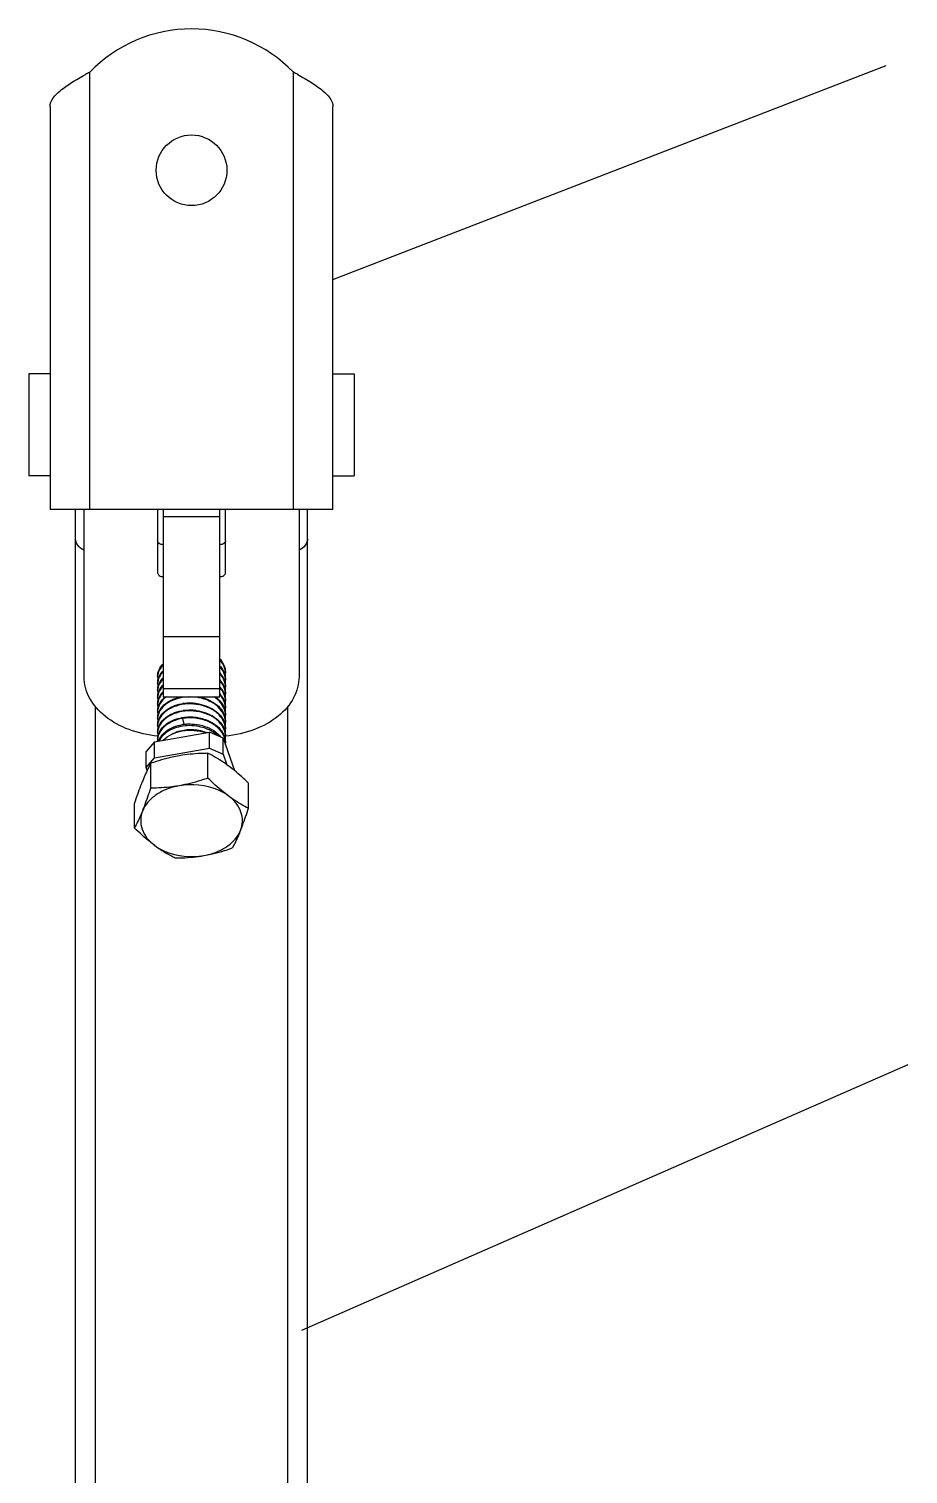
# Model space of a CAD drawing. Extents: x 1725261 to 1937680, y 860327 to 1571294.
# Drawn here: x 1828566 to 1829949, y 1230156 to 1232429 of the extents above; entities that cross this region are included whole.
import ezdxf

# ---------------------------------------------------------------- set-up
doc = ezdxf.new("R2010")
doc.units = 0
doc.header["$LTSCALE"] = 1000
doc.header["$MEASUREMENT"] = 0
doc.layers.add('W_DIM', color=4, linetype='Continuous')
doc.styles.get("Standard").update_dxf_attribs({"font": 'gbenor.shx', "bigfont": 'gbcbig.shx'})
doc.dimstyles.get("Standard").update_dxf_attribs({"dimtxt": 0.18, "dimasz": 0.18, "dimexe": 0.18, "dimexo": 0.0625, "dimgap": 0.09, "dimtad": 0, "dimtih": 1, "dimtoh": 1, "dimdec": 4, "dimzin": 0, "dimdsep": 46, "dimtxsty": 'Standard', "dimcen": 0.09, "dimadec": 0, "dimazin": 0, "dimtfac": 1, "dimtdec": 4, "dimtofl": 0, "dimtmove": 0, "dimatfit": 3, "dimfxl": 0, "dimtolj": 1, "dimtzin": 0, "dimarcsym": 0})

msp = doc.modelspace()

# ---------------------------------------------------------------- linework, layer by layer
at = {"linetype": 'Continuous'}
for p, q in [((1828661.8, 1231673), (1828661.8, 1232361.2)), ((1828982.1, 1231673), (1828982.1, 1232361.2)), ((1828599.5, 1232306.8), (1828599.5, 1231673)), ((1829044.4, 1231673), (1829044.4, 1232306.8)), ((1828599.5, 1231886.6), (1828566.2, 1231886.6)), ((1829044.4, 1231886.6), (1829077.8, 1231886.6)), ((1828599.5, 1231726.4), (1828566.2, 1231726.4)), ((1829044.4, 1231726.4), (1829077.8, 1231726.4)), ((1829044.4, 1231673), (1828599.5, 1231673)), ((1828639.6, 1228876.4), (1828639.6, 1231673)), ((1828652.9, 1231410.1), (1828652.9, 1231673)), ((1828768.6, 1231673), (1828768.6, 1231573.7)), ((1828777.5, 1231673), (1828777.5, 1231378.2)), ((1828866.5, 1231378.2), (1828866.5, 1231673)), ((1828875.4, 1231573.7), (1828875.4, 1231673)), ((1828991, 1231673), (1828991, 1231410.1)), ((1829004.4, 1228876.4), (1829004.4, 1231673)), ((1828777.5, 1231662.2), (1828866.5, 1231662.2)), ((1828777.5, 1231473.5), (1828866.5, 1231473.5)), ((1828777.5, 1231391.3), (1828866.5, 1231391.3)), ((1828777.5, 1231378.2), (1828866.5, 1231378.2)), ((1828670.7, 1229007.9), (1828670.7, 1231363.5)), ((1828973.2, 1229007.9), (1828973.2, 1231363.5)), ((1828807.6, 1231344.4), (1828809.9, 1231335.2)), ((1828763.6, 1231307.6), (1828850, 1231322.7)), ((1828871.5, 1231313.5), (1828850, 1231322.7)), ((1828850, 1231297.5), (1828850, 1231322.7)), ((1828871.5, 1231313.5), (1828889.4, 1231262.5)), ((1828871.5, 1231288.3), (1828871.5, 1231313.5)), ((1828763.6, 1231307.6), (1828750.6, 1231292.4)), ((1828750.6, 1231267.2), (1828750.6, 1231292.4)), ((1828763.6, 1231282.4), (1828763.6, 1231307.6)), ((1828763.6, 1231282.4), (1828850, 1231297.5)), ((1828847.6, 1231250.5), (1828847.6, 1231289.6)), ((1828850, 1231297.5), (1828871.5, 1231288.3)), ((1828871.5, 1231288.3), (1828877.3, 1231271.7)), ((1828750.6, 1231267.2), (1828763.6, 1231282.4)), ((1828752.2, 1231262.7), (1828750.6, 1231267.2)), ((1828757.9, 1231234.8), (1828757.9, 1231273.9)), ((1828911.7, 1231203.4), (1828911.7, 1231242.4)), ((1828732.2, 1231172), (1828732.2, 1231211))]:
    msp.add_line(p, q, dxfattribs=at)
for p, q in [((1828566.2, 1231886.6), (1828566.2, 1231726.4)), ((1829077.8, 1231886.6), (1829077.8, 1231726.4))]:
    msp.add_line(p, q)
msp.add_circle((1828822, 1232206.9), 55.6, dxfattribs=at)
for centre, radius, start, end in [((1828822, 1232206.9), 222.4, 43.9455, 136.0545), ((1828828.1, 1232048.5), 354.2, 117.9978, 119.2622), ((1828815.9, 1232048.5), 354.2, 60.7378, 62.0022), ((1828835.7, 1231410.8), 41.2, 39.7045, 41.528), ((1828835.3, 1231409.1), 41.7, 41.2696, 41.5925), ((1828843.7, 1231414.3), 31.7, 18.4603, 20.6754), ((1828844.3, 1231415.9), 31.1, 15.9619, 18.4588), ((1828792.9, 1231409.4), 24.3, 176.7735, 180.0108), ((1828793.2, 1231409.4), 24.6, 180.0526, 191.0446), ((1828792.9, 1231398.4), 24.3, 176.7894, 180.0075), ((1828803.5, 1231393.7), 36.6, 135.4665, 138.8015), ((1828803.5, 1231382.7), 36.6, 135.4871, 138.7938), ((1828843.7, 1231403.3), 31.7, 18.4602, 20.6744), ((1828843.7, 1231392.3), 31.7, 18.4602, 20.6742), ((1828844.3, 1231404.9), 31.1, 15.9611, 18.4587), ((1828844.3, 1231393.9), 31.1, 15.9615, 18.4587), ((1828845.9, 1231414.9), 29.5, 350.0725, 359.9827), ((1828845.9, 1231403.9), 29.5, 350.1241, 359.9724), ((1828846.1, 1231414.9), 29.3, 2.6981, 5.2477), ((1828846.1, 1231414.9), 29.2, 0.008, 2.6973), ((1828846.1, 1231403.9), 29.2, 359.9975, 2.695), ((1828793.1, 1231398.4), 24.5, 180.049, 190.9977), ((1828792.9, 1231387.3), 24.3, 176.785, 179.9983), ((1828793.2, 1231387.4), 24.6, 180.0405, 191.0531), ((1828792.9, 1231376.3), 24.3, 176.7769, 180.0081), ((1828803.5, 1231371.7), 36.6, 135.4659, 138.8093), ((1828803.5, 1231360.7), 36.6, 135.4702, 138.7951), ((1828804.3, 1231349), 37.7, 132.2645, 138.752), ((1828806.6, 1231346.5), 41.1, 129.2284, 132.3075), ((1828836, 1231367), 40.8, 38.3867, 41.6033), ((1828835.6, 1231365.3), 41.3, 39.969, 41.5624), ((1828836.1, 1231354.7), 40.6, 37.6353, 41.5837), ((1828843.7, 1231381.3), 31.7, 18.4603, 20.6751), ((1828843.7, 1231370.3), 31.7, 18.4602, 20.6743), ((1828844.3, 1231382.9), 31.1, 15.9624, 18.4588), ((1828844.3, 1231371.8), 31.1, 15.9612, 18.4587), ((1828845.9, 1231392.9), 29.5, 350.1633, 359.9862), ((1828845.9, 1231381.9), 29.5, 350.0816, 359.9797), ((1828846.1, 1231381.8), 29.3, 2.6985, 5.2581), ((1828846.1, 1231392.9), 29.2, 0.011, 2.6839), ((1828846.1, 1231381.8), 29.2, 0.005, 2.6978), ((1828793.1, 1231376.4), 24.5, 180.0497, 191.0016), ((1828792.9, 1231365.3), 24.3, 176.7867, 180.0021), ((1828793.1, 1231365.3), 24.5, 180.0437, 191.0051), ((1828792.9, 1231354.3), 24.3, 176.7795, 180.0015), ((1828793.2, 1231354.3), 24.6, 180.0437, 191.062), ((1828819.1, 1231309.8), 59.1, 98.9818, 101.0323), ((1828819.1, 1231298.5), 59.4, 99.0333, 99.9567), ((1828819.6, 1231294.7), 63.2, 82.211, 82.5185), ((1828843.7, 1231359.3), 31.7, 18.4602, 20.6747), ((1828843.7, 1231348.3), 31.7, 18.4603, 20.6749), ((1828844.3, 1231360.8), 31.1, 15.9616, 18.4587), ((1828844.3, 1231349.8), 31.1, 15.9612, 18.4587), ((1828845.9, 1231370.8), 29.5, 350.141, 359.976), ((1828845.9, 1231359.8), 29.5, 350.0747, 359.9827), ((1828846.1, 1231359.8), 29.3, 2.6886, 5.2518), ((1828846.1, 1231370.8), 29.2, 0.0011, 2.692), ((1828846.1, 1231359.8), 29.2, 0.008, 2.6878), ((1828792.9, 1231343.3), 24.3, 176.7801, 180.0075), ((1828793.1, 1231343.3), 24.5, 180.049, 190.9954), ((1828792.9, 1231332.3), 24.3, 176.7856, 179.9966), ((1828793.1, 1231332.3), 24.5, 180.0384, 191.0179), ((1828819.2, 1231264), 71.7, 97.4386, 99.2614), ((1828819, 1231277.3), 58.5, 100.5055, 101.18), ((1828819.1, 1231276.8), 59.1, 98.9052, 100.5042), ((1828843.7, 1231337.3), 31.7, 18.4602, 20.6741), ((1828843.7, 1231326.2), 31.7, 18.4602, 20.6754), ((1828844.1, 1231338.8), 31.3, 18.117, 18.456), ((1828844.3, 1231327.8), 31.1, 15.9619, 18.4587), ((1828844.3, 1231338.8), 31.1, 15.9641, 18.119), ((1828845.9, 1231337.8), 29.5, 350.1504, 359.9814), ((1828845.9, 1231348.8), 29.5, 350.395, 359.9755), ((1828846.1, 1231348.8), 29.2, 0.0004, 2.6959), ((1828846.1, 1231337.8), 29.2, 0.0063, 2.6857), ((1828792.9, 1231321.3), 24.3, 176.7743, 180.0077), ((1828793.2, 1231321.3), 24.6, 180.0498, 191.0645), ((1828792.9, 1231310.3), 24.3, 176.7845, 184.2112), ((1828843.7, 1231315.2), 31.7, 18.4602, 20.6746), ((1828843.6, 1231304.1), 31.8, 18.4202, 20.7394), ((1828844.3, 1231316.8), 31.1, 15.9611, 18.4587), ((1828844.3, 1231305.8), 31.1, 15.8298, 18.459), ((1828845.9, 1231326.8), 29.5, 350.0711, 359.9827), ((1828845.9, 1231315.8), 29.5, 350.1078, 359.9722), ((1828846.1, 1231326.8), 29.3, 2.6938, 5.2451), ((1828846.1, 1231326.8), 29.2, 0.008, 2.693), ((1828846.1, 1231315.8), 29.2, 359.9973, 2.6949), ((1828845.9, 1231304.7), 29.4, 2.8574, 5.2194), ((1828846, 1231304.7), 29.4, 0.0081, 2.8567), ((1828845.9, 1231304.7), 29.4, 356.5315, 0.0065)]:
    msp.add_arc(centre, radius, start, end, dxfattribs=at)
for points, knots in [([(1828599.5, 1232306.8), (1828599.5, 1232316.8), (1828613.2, 1232331.7), (1828633.9, 1232345.5), (1828647.7, 1232353.4), (1828655, 1232357.5)], [0, 0, 0, 0, 0.388881, 0.673899, 1, 1, 1, 1]), ([(1828989, 1232357.5), (1828996.3, 1232353.4), (1829010, 1232345.5), (1829030.7, 1232331.7), (1829044.4, 1232316.8), (1829044.4, 1232306.8)], [0, 0, 0, 0, 0.326101, 0.611119, 1, 1, 1, 1]), ([(1828652.8, 1231609.2), (1828649.1, 1231611), (1828642.6, 1231615.8), (1828639.6, 1231623.6), (1828639.6, 1231627.2)], [0, 0, 0, 0, 0.538137, 1, 1, 1, 1]), ([(1829004.4, 1231627.2), (1829004.4, 1231623.6), (1829001.4, 1231615.8), (1828994.9, 1231611), (1828991.1, 1231609.2)], [0, 0, 0, 0, 0.461863, 1, 1, 1, 1]), ([(1828777.5, 1231617.8), (1828775.3, 1231617.8), (1828771.3, 1231618.6), (1828768.6, 1231622.3), (1828768.6, 1231624)], [0, 0, 0, 0, 0.559761, 1, 1, 1, 1]), ([(1828875.4, 1231624), (1828875.4, 1231622.3), (1828872.7, 1231618.6), (1828868.7, 1231617.8), (1828866.5, 1231617.8)], [0, 0, 0, 0, 0.440239, 1, 1, 1, 1]), ([(1828768.6, 1231573.7), (1828768.6, 1231572), (1828771.3, 1231568.3), (1828775.3, 1231567.4), (1828777.5, 1231567.4)], [0, 0, 0, 0, 0.440239, 1, 1, 1, 1]), ([(1828866.5, 1231567.4), (1828868.7, 1231567.4), (1828872.7, 1231568.3), (1828875.4, 1231572), (1828875.4, 1231573.7)], [0, 0, 0, 0, 0.559761, 1, 1, 1, 1]), ([(1828768.6, 1231410.7), (1828768.6, 1231414.3), (1828770.3, 1231421.7), (1828774.7, 1231427.7), (1828777.4, 1231430.4)], [0, 0, 0, 0, 0.479607, 1, 1, 1, 1]), ([(1828777.4, 1231429.1), (1828774.9, 1231426.5), (1828770.7, 1231420.9), (1828768.8, 1231414), (1828768.6, 1231410.7)], [0, 0, 0, 0, 0.520009, 1, 1, 1, 1]), ([(1828866.5, 1231427.1), (1828867.4, 1231426.1), (1828870.4, 1231422.4), (1828872.7, 1231418.1), (1828873.8, 1231414.7)], [0, 0, 0, 0, 0.25985, 1, 1, 1, 1]), ([(1828873.4, 1231414.5), (1828873, 1231415.5), (1828871.3, 1231419.5), (1828868.7, 1231423.2), (1828866.5, 1231425.7)], [0, 0, 0, 0, 0.242549, 1, 1, 1, 1]), ([(1828873.4, 1231425.5), (1828873, 1231426.5), (1828871.3, 1231430.5), (1828868.8, 1231434.1), (1828866.6, 1231436.6)], [0, 0, 0, 0, 0.242679, 1, 1, 1, 1]), ([(1828867.4, 1231437.1), (1828868.1, 1231436.2), (1828870.7, 1231432.8), (1828872.8, 1231428.8), (1828873.8, 1231425.7)], [0, 0, 0, 0, 0.25881, 1, 1, 1, 1]), ([(1828769.2, 1231316.5), (1828753.7, 1231318), (1828724.1, 1231324.4), (1828686, 1231344.9), (1828659.6, 1231374.3), (1828652.9, 1231398.7), (1828652.9, 1231410.1)], [0, 0, 0, 0, 0.288185, 0.553327, 0.788006, 1, 1, 1, 1]), ([(1828777.4, 1231418.1), (1828774.8, 1231415.5), (1828770.7, 1231409.9), (1828768.8, 1231403), (1828768.6, 1231399.7)], [0, 0, 0, 0, 0.519993, 1, 1, 1, 1]), ([(1828768.6, 1231399.7), (1828768.6, 1231402.9), (1828770, 1231409.6), (1828773.7, 1231415.3), (1828775.9, 1231417.9)], [0, 0, 0, 0, 0.482588, 1, 1, 1, 1]), ([(1828777.4, 1231407.1), (1828774.9, 1231404.5), (1828770.7, 1231398.9), (1828768.8, 1231392), (1828768.6, 1231388.7)], [0, 0, 0, 0, 0.52002, 1, 1, 1, 1]), ([(1828768.6, 1231388.7), (1828768.6, 1231391.9), (1828770, 1231398.6), (1828773.7, 1231404.3), (1828775.9, 1231406.9)], [0, 0, 0, 0, 0.482583, 1, 1, 1, 1]), ([(1828866.5, 1231416.1), (1828867.3, 1231415.2), (1828870.4, 1231411.4), (1828872.7, 1231407.1), (1828873.8, 1231403.7)], [0, 0, 0, 0, 0.25988, 1, 1, 1, 1]), ([(1828873.4, 1231403.5), (1828873, 1231404.5), (1828871.3, 1231408.5), (1828868.7, 1231412.2), (1828866.5, 1231414.7)], [0, 0, 0, 0, 0.242552, 1, 1, 1, 1]), ([(1828866.5, 1231405.1), (1828867.3, 1231404.1), (1828870.4, 1231400.4), (1828872.7, 1231396.1), (1828873.8, 1231392.7)], [0, 0, 0, 0, 0.259876, 1, 1, 1, 1]), ([(1828873.4, 1231392.5), (1828873, 1231393.5), (1828871.3, 1231397.5), (1828868.7, 1231401.2), (1828866.5, 1231403.7)], [0, 0, 0, 0, 0.242544, 1, 1, 1, 1]), ([(1828991, 1231410.1), (1828991, 1231398.7), (1828984.4, 1231374.4), (1828958.1, 1231345.1), (1828920.3, 1231324.6), (1828890.8, 1231318.1), (1828875.3, 1231316.6)], [0, 0, 0, 0, 0.212085, 0.446759, 0.711828, 1, 1, 1, 1]), ([(1828777.4, 1231396), (1828774.9, 1231393.5), (1828770.7, 1231387.8), (1828768.8, 1231381), (1828768.6, 1231377.7)], [0, 0, 0, 0, 0.520002, 1, 1, 1, 1]), ([(1828768.6, 1231377.7), (1828768.6, 1231380.9), (1828770, 1231387.6), (1828773.7, 1231393.3), (1828775.9, 1231395.9)], [0, 0, 0, 0, 0.482587, 1, 1, 1, 1]), ([(1828777.4, 1231385), (1828774.8, 1231382.5), (1828770.7, 1231376.8), (1828768.8, 1231370), (1828768.6, 1231366.7)], [0, 0, 0, 0, 0.520001, 1, 1, 1, 1]), ([(1828768.6, 1231366.7), (1828768.6, 1231369.9), (1828770, 1231376.6), (1828773.7, 1231382.3), (1828775.9, 1231384.8)], [0, 0, 0, 0, 0.482586, 1, 1, 1, 1]), ([(1828782.4, 1231378.3), (1828778.5, 1231375.5), (1828771.9, 1231368.9), (1828768.9, 1231359.9), (1828768.6, 1231355.7)], [0, 0, 0, 0, 0.52908, 1, 1, 1, 1]), ([(1828817.1, 1231378.3), (1828810.8, 1231378.1), (1828798.9, 1231376.2), (1828783.3, 1231369.1), (1828772.2, 1231358.4), (1828768.9, 1231349.1), (1828768.6, 1231344.7)], [0, 0, 0, 0, 0.291873, 0.559175, 0.79302, 1, 1, 1, 1]), ([(1828775.9, 1231362.8), (1828777.6, 1231364.8), (1828785.9, 1231372.4), (1828797, 1231376.7), (1828805.5, 1231378.4)], [0, 0, 0, 0, 0.228177, 1, 1, 1, 1]), ([(1828873.4, 1231348.4), (1828871.7, 1231352.8), (1828866.2, 1231361.3), (1828853.5, 1231370.8), (1828837.7, 1231376.8), (1828826.2, 1231378.3), (1828820.3, 1231378.3)], [0, 0, 0, 0, 0.218898, 0.461373, 0.725247, 1, 1, 1, 1]), ([(1828833.7, 1231378.4), (1828838.4, 1231377.5), (1828847.4, 1231374.8), (1828859.4, 1231368.2), (1828868.6, 1231359.5), (1828872.6, 1231352.3), (1828873.8, 1231348.7)], [0, 0, 0, 0, 0.276521, 0.537648, 0.778453, 1, 1, 1, 1]), ([(1828873.4, 1231359.5), (1828872, 1231363.2), (1828867.6, 1231370.4), (1828861.3, 1231375.9), (1828857.7, 1231378.3)], [0, 0, 0, 0, 0.478395, 1, 1, 1, 1]), ([(1828859.7, 1231378.3), (1828863, 1231375.8), (1828868.7, 1231370.3), (1828872.6, 1231363.3), (1828873.8, 1231359.7)], [0, 0, 0, 0, 0.520421, 1, 1, 1, 1]), ([(1828866.5, 1231383.1), (1828867.3, 1231382.1), (1828870.4, 1231378.4), (1828872.7, 1231374.1), (1828873.8, 1231370.7)], [0, 0, 0, 0, 0.259878, 1, 1, 1, 1]), ([(1828873.4, 1231381.5), (1828873.1, 1231382.4), (1828871.5, 1231386.1), (1828869.2, 1231389.5), (1828867.3, 1231391.8)], [0, 0, 0, 0, 0.243219, 1, 1, 1, 1]), ([(1828868, 1231392.3), (1828868.6, 1231391.5), (1828871, 1231388.2), (1828872.9, 1231384.5), (1828873.8, 1231381.7)], [0, 0, 0, 0, 0.258068, 1, 1, 1, 1]), ([(1828873.4, 1231370.5), (1828873.1, 1231371.3), (1828871.7, 1231374.5), (1828869.9, 1231377.4), (1828868.3, 1231379.5)], [0, 0, 0, 0, 0.244171, 1, 1, 1, 1]), ([(1828768.6, 1231355.7), (1828768.6, 1231358.9), (1828770, 1231365.6), (1828773.7, 1231371.3), (1828775.9, 1231373.8)], [0, 0, 0, 0, 0.482585, 1, 1, 1, 1]), ([(1828873.4, 1231337.4), (1828871.6, 1231342.1), (1828865.5, 1231351.2), (1828851.6, 1231360.8), (1828834.4, 1231366.6), (1828815.9, 1231368), (1828798, 1231364.9), (1828782.8, 1231357.7), (1828772, 1231347.1), (1828768.9, 1231338), (1828768.6, 1231333.7)], [0, 0, 0, 0, 0.114222, 0.241564, 0.380183, 0.523375, 0.662466, 0.789658, 0.901085, 1, 1, 1, 1]), ([(1828768.6, 1231344.7), (1828768.6, 1231347.9), (1828770, 1231354.6), (1828773.7, 1231360.2), (1828775.9, 1231362.8)], [0, 0, 0, 0, 0.482588, 1, 1, 1, 1]), ([(1828873.4, 1231326.4), (1828871.6, 1231331.1), (1828865.5, 1231340.2), (1828851.6, 1231349.8), (1828834.4, 1231355.6), (1828815.9, 1231357), (1828798, 1231353.9), (1828782.9, 1231346.7), (1828772, 1231336.1), (1828768.9, 1231327), (1828768.6, 1231322.7)], [0, 0, 0, 0, 0.11422, 0.241557, 0.38018, 0.523371, 0.662464, 0.789655, 0.901082, 1, 1, 1, 1]), ([(1828775.9, 1231351.8), (1828781.8, 1231358.5), (1828795, 1231365.7), (1828814, 1231369), (1828829.6, 1231368.6), (1828844.6, 1231364.9), (1828857.8, 1231358.4), (1828868.1, 1231349.2), (1828872.5, 1231341.6), (1828873.8, 1231337.7)], [0, 0, 0, 0, 0.235001, 0.369196, 0.507414, 0.643709, 0.772807, 0.891505, 1, 1, 1, 1]), ([(1828775.9, 1231340.8), (1828781.8, 1231347.5), (1828795, 1231354.7), (1828814, 1231358), (1828829.6, 1231357.6), (1828844.6, 1231353.9), (1828857.8, 1231347.3), (1828868.1, 1231338.2), (1828872.5, 1231330.6), (1828873.8, 1231326.6)], [0, 0, 0, 0, 0.234995, 0.369193, 0.507415, 0.643708, 0.772808, 0.891506, 1, 1, 1, 1]), ([(1828809.8, 1231368.2), (1828811.7, 1231368.5), (1828819.4, 1231369.3), (1828827.3, 1231368.7), (1828833, 1231367.5)], [0, 0, 0, 0, 0.247797, 1, 1, 1, 1]), ([(1828809.8, 1231357.2), (1828811.3, 1231357.4), (1828817.2, 1231358.1), (1828823.3, 1231358), (1828827.8, 1231357.4)], [0, 0, 0, 0, 0.247252, 1, 1, 1, 1]), ([(1828768.6, 1231333.7), (1828768.6, 1231336.9), (1828770, 1231343.6), (1828773.7, 1231349.2), (1828775.9, 1231351.8)], [0, 0, 0, 0, 0.482586, 1, 1, 1, 1]), ([(1828807.6, 1231344.4), (1828802.4, 1231343.5), (1828792.6, 1231340.8), (1828780.1, 1231333.4), (1828771.4, 1231323.5), (1828768.9, 1231315.5), (1828768.6, 1231311.6)], [0, 0, 0, 0, 0.290521, 0.554658, 0.788516, 1, 1, 1, 1]), ([(1828768.6, 1231322.7), (1828768.6, 1231325.9), (1828770, 1231332.5), (1828773.7, 1231338.2), (1828775.9, 1231340.8)], [0, 0, 0, 0, 0.482586, 1, 1, 1, 1]), ([(1828863.4, 1231317.1), (1828856.9, 1231323.2), (1828844.3, 1231329.7), (1828826.1, 1231333.2), (1828811.8, 1231333.2), (1828798.2, 1231330.5), (1828783.2, 1231324.2), (1828773.9, 1231315.6), (1828770.9, 1231308.9)], [0, 0, 0, 0, 0.255096, 0.39268, 0.530602, 0.663916, 0.788307, 1, 1, 1, 1]), ([(1828775.9, 1231329.8), (1828777.7, 1231331.8), (1828786.5, 1231339.9), (1828798.3, 1231344.2), (1828807.4, 1231345.7)], [0, 0, 0, 0, 0.22749, 1, 1, 1, 1]), ([(1828775.9, 1231318.8), (1828777.7, 1231320.8), (1828786.6, 1231328.9), (1828798.5, 1231333.2), (1828807.6, 1231334.7)], [0, 0, 0, 0, 0.227377, 1, 1, 1, 1]), ([(1828806.5, 1231345.5), (1828808.7, 1231346), (1828817.9, 1231347.5), (1828827.4, 1231346.8), (1828834.2, 1231345.2)], [0, 0, 0, 0, 0.246468, 1, 1, 1, 1]), ([(1828807.4, 1231345.7), (1828814.3, 1231346.9), (1828828.6, 1231347.1), (1828848.6, 1231341.8), (1828865, 1231331.4), (1828872, 1231321), (1828873.8, 1231315.6)], [0, 0, 0, 0, 0.271171, 0.538307, 0.783282, 1, 1, 1, 1]), ([(1828873.4, 1231315.4), (1828871.4, 1231320.6), (1828864.2, 1231330.6), (1828848, 1231340.7), (1828828.4, 1231345.7), (1828814.5, 1231345.5), (1828807.6, 1231344.4)], [0, 0, 0, 0, 0.217951, 0.46337, 0.729831, 1, 1, 1, 1]), ([(1828809.9, 1231335.1), (1828820.9, 1231336.5), (1828842.7, 1231334.7), (1828861.9, 1231323), (1828868.1, 1231315.1)], [0, 0, 0, 0, 0.526254, 1, 1, 1, 1]), ([(1828809.9, 1231335.2), (1828811.9, 1231335.5), (1828819.8, 1231336.3), (1828827.9, 1231335.6), (1828833.8, 1231334.3)], [0, 0, 0, 0, 0.247915, 1, 1, 1, 1]), ([(1828768.6, 1231311.6), (1828768.6, 1231314.8), (1828770, 1231321.5), (1828773.7, 1231327.2), (1828775.9, 1231329.8)], [0, 0, 0, 0, 0.482589, 1, 1, 1, 1]), ([(1828770, 1231308.8), (1828770.3, 1231309.7), (1828771.7, 1231313.3), (1828774, 1231316.6), (1828775.9, 1231318.8)], [0, 0, 0, 0, 0.241445, 1, 1, 1, 1]), ([(1828777.2, 1231310.1), (1828784.9, 1231318.1), (1828802.4, 1231325.5), (1828826.1, 1231326.4), (1828838.6, 1231323.9), (1828844.5, 1231321.8)], [0, 0, 0, 0, 0.470214, 0.736055, 1, 1, 1, 1]), ([(1828792.6, 1231320.5), (1828796.4, 1231322.6), (1828813.4, 1231328.8), (1828833.1, 1231327.4), (1828845.8, 1231322.1)], [0, 0, 0, 0, 0.239303, 1, 1, 1, 1]), ([(1828847.6, 1231289.6), (1828843.9, 1231289.5), (1828828.9, 1231289.2), (1828813.9, 1231287.7), (1828802.8, 1231285.8)], [0, 0, 0, 0, 0.246121, 1, 1, 1, 1]), ([(1828879.7, 1231270.1), (1828877, 1231272), (1828866.8, 1231279.2), (1828855.9, 1231285.5), (1828847.6, 1231289.6)], [0, 0, 0, 0, 0.263099, 1, 1, 1, 1]), ([(1828757.9, 1231273.9), (1828756.8, 1231271.9), (1828752.1, 1231262.9), (1828748, 1231253.7), (1828745.1, 1231246.5)], [0, 0, 0, 0, 0.226572, 1, 1, 1, 1]), ([(1828802.8, 1231285.8), (1828799, 1231285.1), (1828783.8, 1231282.1), (1828768.9, 1231277.7), (1828757.9, 1231273.9)], [0, 0, 0, 0, 0.248499, 1, 1, 1, 1]), ([(1828911.7, 1231242.4), (1828909.1, 1231245), (1828898.9, 1231254.7), (1828888.1, 1231263.9), (1828879.7, 1231270.1)], [0, 0, 0, 0, 0.257895, 1, 1, 1, 1]), ([(1828745.1, 1231246.5), (1828743.9, 1231243.8), (1828739.3, 1231232.1), (1828735.2, 1231220.2), (1828732.2, 1231211)], [0, 0, 0, 0, 0.233658, 1, 1, 1, 1]), ([(1828847.6, 1231250.5), (1828844, 1231249.3), (1828829.3, 1231244.4), (1828814.2, 1231240.6), (1828802.8, 1231238.6)], [0, 0, 0, 0, 0.251163, 1, 1, 1, 1]), ([(1828879.7, 1231222.9), (1828874.7, 1231226.6), (1828851.3, 1231239.5), (1828822.8, 1231242.1), (1828802.8, 1231238.6)], [0, 0, 0, 0, 0.235366, 1, 1, 1, 1]), ([(1828879.7, 1231222.9), (1828877, 1231224.9), (1828865.8, 1231233.5), (1828855.3, 1231243.1), (1828847.6, 1231250.5)], [0, 0, 0, 0, 0.240981, 1, 1, 1, 1]), ([(1828802.8, 1231238.6), (1828796.1, 1231237.4), (1828783.4, 1231234), (1828766.5, 1231225.3), (1828753.1, 1231213.8), (1828747.1, 1231204.3), (1828745.1, 1231199.4)], [0, 0, 0, 0, 0.27851, 0.540172, 0.780428, 1, 1, 1, 1]), ([(1828745.1, 1231199.4), (1828746.2, 1231202.1), (1828750.8, 1231213.8), (1828754.9, 1231225.7), (1828757.9, 1231234.8)], [0, 0, 0, 0, 0.233658, 1, 1, 1, 1]), ([(1828802.8, 1231238.6), (1828799, 1231237.9), (1828784.1, 1231235.7), (1828769.1, 1231234.9), (1828757.9, 1231234.8)], [0, 0, 0, 0, 0.254083, 1, 1, 1, 1]), ([(1828898.9, 1231167.9), (1828900.8, 1231172.5), (1828903, 1231182.5), (1828900.5, 1231197.8), (1828892.4, 1231211.9), (1828884.3, 1231219.5), (1828879.7, 1231222.9)], [0, 0, 0, 0, 0.238229, 0.47528, 0.726056, 1, 1, 1, 1]), ([(1828879.7, 1231222.9), (1828882.3, 1231220.9), (1828892.6, 1231213.8), (1828903.5, 1231207.5), (1828911.7, 1231203.4)], [0, 0, 0, 0, 0.263099, 1, 1, 1, 1]), ([(1828745.1, 1231199.4), (1828744, 1231196.8), (1828740.1, 1231187.5), (1828735.7, 1231178.5), (1828732.2, 1231172)], [0, 0, 0, 0, 0.275005, 1, 1, 1, 1]), ([(1828745.1, 1231199.4), (1828743.2, 1231194.7), (1828741, 1231184.8), (1828743.5, 1231169.5), (1828751.5, 1231155.4), (1828759.7, 1231147.8), (1828764.3, 1231144.4)], [0, 0, 0, 0, 0.238229, 0.47528, 0.726056, 1, 1, 1, 1]), ([(1828898.9, 1231167.9), (1828900, 1231170.6), (1828904.6, 1231182.4), (1828908.7, 1231194.3), (1828911.7, 1231203.4)], [0, 0, 0, 0, 0.233658, 1, 1, 1, 1]), ([(1828764.3, 1231144.4), (1828761.5, 1231146.4), (1828750.4, 1231155), (1828739.9, 1231164.6), (1828732.2, 1231172)], [0, 0, 0, 0, 0.240981, 1, 1, 1, 1]), ([(1828841.2, 1231128.7), (1828847.8, 1231129.8), (1828860.5, 1231133.3), (1828877.5, 1231141.9), (1828890.8, 1231153.4), (1828896.9, 1231163), (1828898.9, 1231167.9)], [0, 0, 0, 0, 0.27851, 0.540172, 0.780428, 1, 1, 1, 1]), ([(1828898.9, 1231167.9), (1828897.9, 1231165.4), (1828894, 1231156.1), (1828889.6, 1231147), (1828886.1, 1231140.6)], [0, 0, 0, 0, 0.275005, 1, 1, 1, 1]), ([(1828764.3, 1231144.4), (1828766.9, 1231142.4), (1828777.2, 1231135.2), (1828788.1, 1231129), (1828796.3, 1231124.9)], [0, 0, 0, 0, 0.263099, 1, 1, 1, 1]), ([(1828764.3, 1231144.4), (1828769.3, 1231140.7), (1828792.7, 1231127.7), (1828821.2, 1231125.2), (1828841.2, 1231128.7)], [0, 0, 0, 0, 0.235366, 1, 1, 1, 1]), ([(1828796.3, 1231124.9), (1828800, 1231124.9), (1828815, 1231125.2), (1828830.1, 1231126.7), (1828841.2, 1231128.7)], [0, 0, 0, 0, 0.246121, 1, 1, 1, 1]), ([(1828841.2, 1231128.7), (1828845, 1231129.3), (1828860.2, 1231132.4), (1828875.1, 1231136.8), (1828886.1, 1231140.6)], [0, 0, 0, 0, 0.248499, 1, 1, 1, 1])]:
    msp.add_open_spline(points, degree=3, knots=knots, dxfattribs=at)
for points in [[(1828875.2, 1231417.6), (1828875, 1231419.9), (1828874.5, 1231422.2), (1828873.8, 1231424.4)], [(1828874.2, 1231424.4), (1828875, 1231421.8), (1828875.4, 1231419), (1828875.4, 1231416.3)], [(1828875.3, 1231405.2), (1828875.2, 1231408), (1828874.7, 1231410.7), (1828873.8, 1231413.4)], [(1828875.3, 1231394.2), (1828875.2, 1231397), (1828874.7, 1231399.7), (1828873.8, 1231402.3)], [(1828874.2, 1231413.4), (1828875, 1231410.8), (1828875.4, 1231408), (1828875.4, 1231405.2)], [(1828874.2, 1231402.4), (1828875, 1231399.8), (1828875.4, 1231397), (1828875.4, 1231394.2)], [(1828875.2, 1231384.5), (1828875, 1231386.8), (1828874.5, 1231389.1), (1828873.8, 1231391.3)], [(1828875.3, 1231372.2), (1828875.2, 1231375), (1828874.7, 1231377.7), (1828873.8, 1231380.3)], [(1828874.2, 1231391.4), (1828875, 1231388.8), (1828875.4, 1231386), (1828875.4, 1231383.2)], [(1828874.2, 1231380.4), (1828875, 1231377.7), (1828875.4, 1231375), (1828875.4, 1231372.2)], [(1828875.2, 1231362.5), (1828875, 1231364.8), (1828874.5, 1231367.1), (1828873.8, 1231369.3)], [(1828875.3, 1231350.2), (1828875.2, 1231352.9), (1828874.7, 1231355.7), (1828873.8, 1231358.3)], [(1828874.2, 1231369.4), (1828875, 1231366.7), (1828875.4, 1231364), (1828875.4, 1231361.2)], [(1828874.2, 1231358.4), (1828875, 1231355.7), (1828875.4, 1231352.9), (1828875.4, 1231350.2)], [(1828875.3, 1231339.2), (1828875.2, 1231341.9), (1828874.7, 1231344.7), (1828873.8, 1231347.3)], [(1828875.2, 1231329.5), (1828875, 1231331.8), (1828874.5, 1231334.1), (1828873.8, 1231336.3)], [(1828874.2, 1231347.4), (1828875, 1231344.7), (1828875.4, 1231341.9), (1828875.4, 1231339.2)], [(1828874.2, 1231336.4), (1828875, 1231333.7), (1828875.4, 1231330.9), (1828875.4, 1231328.2)], [(1828875.3, 1231317.2), (1828875.2, 1231319.9), (1828874.7, 1231322.7), (1828873.8, 1231325.3)], [(1828875.2, 1231307.4), (1828875, 1231309.7), (1828874.5, 1231312), (1828873.8, 1231314.2)], [(1828874.2, 1231325.3), (1828875, 1231322.7), (1828875.4, 1231319.9), (1828875.4, 1231317.2)], [(1828874.2, 1231314.3), (1828875, 1231311.6), (1828875.4, 1231308.9), (1828875.4, 1231306.1)]]:
    msp.add_open_spline(points, degree=3, dxfattribs=at)

# ---------------------------------------------------------------- leaders
at = {"layer": 'W_DIM', "color": 7}
for points in [[(1829044.4, 1232035.2), (1829914.6, 1232371.5)], [(1828995.2, 1230382.1), (1829948.9, 1230800.2)]]:
    msp.add_leader(points, dimstyle='Standard', override={"dimgap": 20}, dxfattribs=at)

doc.saveas('drawing.dxf')
